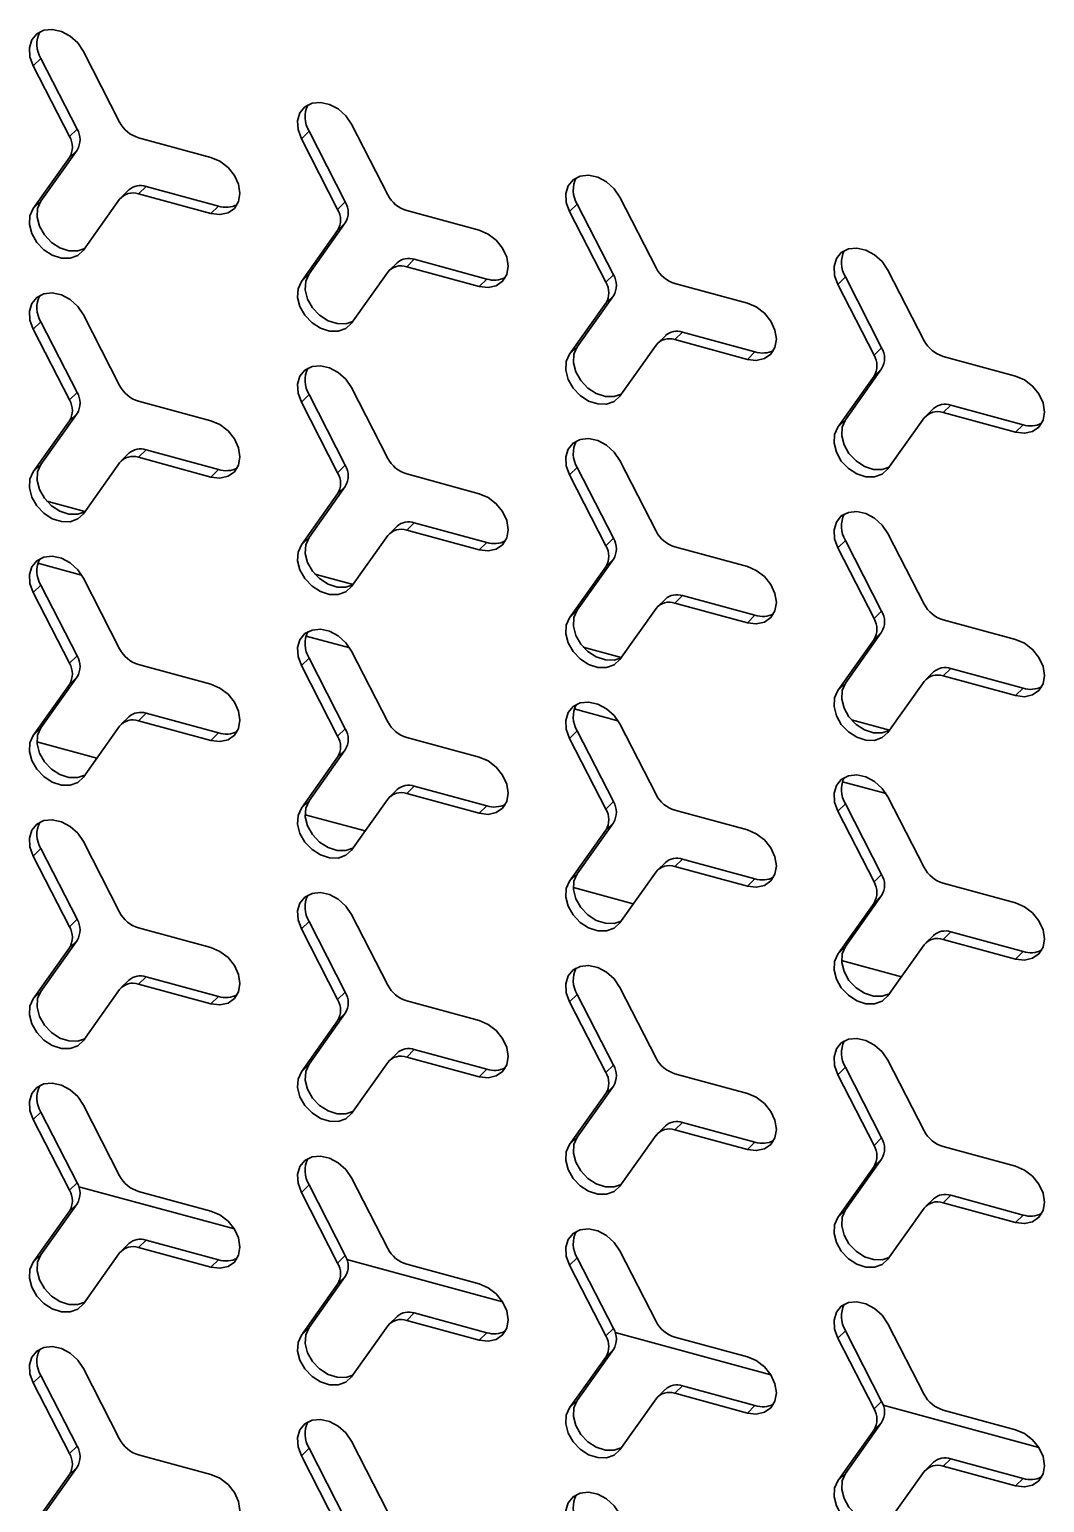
# Model space of a CAD drawing. Header units: millimetres. Extents: x 7903 to 12943, y 1512 to 5076.
# Drawn here: x 12306.6 to 12372.7, y 2885.7 to 2981.6 of the extents above; entities that cross this region are included whole.
import ezdxf

# ---------------------------------------------------------------- set-up
doc = ezdxf.new("R2010")
doc.units = ezdxf.units.MM

# ---------------------------------------------------------------- blocks, each defined once
blk = doc.blocks.new('工程图视图10')
at = {"color": 7, "linetype": 'Continuous', "lineweight": 35}
for p, q in [((-353.048, 183.127), (-350.689, 178.527)), ((-355.818, 182.673), (-356.316, 182.187)), ((-356.316, 182.187), (-353.957, 177.587)), ((-353.459, 178.072), (-355.818, 182.673)), ((-335.595, 178.384), (-333.237, 173.784)), ((-353.459, 178.072), (-353.957, 177.587)), ((-344.747, 176.226), (-349.464, 177.508)), ((-338.365, 177.929), (-338.863, 177.443)), ((-338.863, 177.443), (-336.505, 172.843)), ((-336.007, 173.329), (-338.365, 177.929)), ((-353.459, 176.701), (-355.818, 173.383)), ((-353.459, 176.701), (-353.957, 176.215)), ((-356.316, 172.897), (-353.957, 176.215)), ((-350.083, 174.11), (-350.581, 173.625)), ((-348.966, 174.337), (-349.464, 173.851)), ((-344.747, 172.569), (-349.464, 173.851)), ((-348.966, 174.337), (-344.249, 173.055)), ((-318.143, 173.641), (-315.784, 169.041)), ((-355.818, 173.383), (-356.316, 172.897)), ((-353.048, 170.18), (-350.689, 173.498)), ((-344.249, 173.055), (-344.747, 172.569)), ((-336.007, 173.329), (-336.505, 172.843)), ((-327.294, 171.483), (-332.011, 172.765)), ((-320.913, 173.186), (-321.411, 172.7)), ((-321.411, 172.7), (-319.052, 168.1)), ((-318.554, 168.586), (-320.913, 173.186)), ((-336.007, 171.958), (-338.365, 168.64)), ((-336.007, 171.958), (-336.505, 171.472)), ((-338.863, 168.154), (-336.505, 171.472)), ((-335.595, 165.437), (-333.237, 168.755)), ((-332.631, 169.367), (-333.129, 168.881)), ((-331.513, 169.594), (-332.011, 169.108)), ((-327.294, 167.826), (-332.011, 169.108)), ((-331.513, 169.594), (-326.796, 168.312)), ((-300.69, 168.897), (-298.332, 164.297)), ((-338.365, 168.64), (-338.863, 168.154)), ((-326.796, 168.312), (-327.294, 167.826)), ((-318.554, 168.586), (-319.052, 168.1)), ((-309.842, 166.74), (-314.559, 168.022)), ((-303.46, 168.443), (-303.958, 167.957)), ((-303.958, 167.957), (-301.6, 163.357)), ((-301.102, 163.843), (-303.46, 168.443)), ((-318.554, 167.215), (-320.913, 163.896)), ((-318.554, 167.215), (-319.052, 166.729)), ((-353.048, 165.984), (-350.689, 161.384)), ((-321.411, 163.411), (-319.052, 166.729)), ((-355.818, 165.529), (-356.316, 165.043)), ((-356.316, 165.043), (-353.957, 160.443)), ((-353.459, 160.929), (-355.818, 165.529)), ((-318.143, 160.694), (-315.784, 164.012)), ((-315.178, 164.624), (-315.676, 164.138)), ((-314.061, 164.85), (-314.559, 164.365)), ((-309.842, 163.083), (-314.559, 164.365)), ((-314.061, 164.85), (-309.344, 163.568)), ((-320.913, 163.896), (-321.411, 163.411)), ((-309.344, 163.568), (-309.842, 163.083)), ((-301.102, 163.843), (-301.6, 163.357)), ((-292.389, 161.997), (-297.106, 163.279)), ((-301.102, 162.471), (-303.46, 159.153)), ((-301.102, 162.471), (-301.6, 161.985)), ((-335.595, 161.241), (-333.237, 156.64)), ((-303.958, 158.667), (-301.6, 161.985)), ((-353.459, 160.929), (-353.957, 160.443)), ((-344.747, 159.083), (-349.464, 160.365)), ((-338.365, 160.786), (-338.863, 160.3)), ((-338.863, 160.3), (-336.505, 155.7)), ((-336.007, 156.186), (-338.365, 160.786)), ((-296.608, 160.107), (-297.106, 159.621)), ((-296.608, 160.107), (-291.891, 158.825)), ((-353.459, 159.558), (-355.818, 156.24)), ((-353.459, 159.558), (-353.957, 159.072)), ((-303.46, 159.153), (-303.958, 158.667)), ((-300.69, 155.951), (-298.332, 159.269)), ((-297.726, 159.881), (-298.224, 159.395)), ((-292.389, 158.339), (-297.106, 159.621)), ((-356.316, 155.754), (-353.957, 159.072)), ((-291.891, 158.825), (-292.389, 158.339)), ((-353.048, 153.037), (-350.689, 156.355)), ((-350.083, 156.967), (-350.581, 156.481)), ((-348.966, 157.194), (-349.464, 156.708)), ((-344.747, 155.426), (-349.464, 156.708)), ((-348.966, 157.194), (-344.249, 155.912)), ((-318.143, 156.497), (-315.784, 151.897)), ((-355.818, 156.24), (-356.316, 155.754)), ((-344.249, 155.912), (-344.747, 155.426)), ((-336.007, 156.186), (-336.505, 155.7)), ((-327.294, 154.34), (-332.011, 155.622)), ((-320.913, 156.043), (-321.411, 155.557)), ((-321.411, 155.557), (-319.052, 150.957)), ((-318.554, 151.443), (-320.913, 156.043)), ((-336.007, 154.814), (-338.365, 151.496)), ((-336.007, 154.814), (-336.505, 154.329)), ((-352.951, 153.173), (-355.43, 153.846)), ((-338.863, 151.01), (-336.505, 154.329)), ((-331.513, 152.45), (-332.011, 151.964)), ((-331.513, 152.45), (-326.796, 151.168)), ((-338.365, 151.496), (-338.863, 151.01)), ((-335.595, 148.294), (-333.237, 151.612)), ((-332.631, 152.224), (-333.129, 151.738)), ((-327.294, 150.682), (-332.011, 151.964)), ((-300.69, 151.754), (-298.332, 147.154)), ((-326.796, 151.168), (-327.294, 150.682)), ((-318.554, 151.443), (-319.052, 150.957)), ((-309.842, 149.597), (-314.559, 150.878)), ((-303.46, 151.3), (-303.958, 150.814)), ((-303.958, 150.814), (-301.6, 146.214)), ((-301.102, 146.699), (-303.46, 151.3)), ((-353.166, 149.048), (-356.008, 149.82)), ((-321.411, 146.267), (-319.052, 149.585)), ((-318.554, 150.071), (-320.913, 146.753)), ((-318.554, 150.071), (-319.052, 149.585)), ((-353.048, 148.84), (-350.689, 144.24)), ((-335.498, 148.43), (-337.977, 149.103)), ((-355.818, 148.386), (-356.316, 147.9)), ((-356.316, 147.9), (-353.957, 143.3)), ((-353.459, 143.786), (-355.818, 148.386)), ((-314.061, 147.707), (-314.559, 147.221)), ((-314.061, 147.707), (-309.344, 146.425)), ((-320.913, 146.753), (-321.411, 146.267)), ((-318.143, 143.55), (-315.784, 146.869)), ((-315.178, 147.481), (-315.676, 146.995)), ((-309.842, 145.939), (-314.559, 147.221)), ((-301.102, 146.699), (-301.6, 146.214)), ((-309.344, 146.425), (-309.842, 145.939)), ((-292.389, 144.853), (-297.106, 146.135)), ((-335.714, 144.305), (-338.555, 145.077)), ((-303.958, 141.524), (-301.6, 144.842)), ((-301.102, 145.328), (-303.46, 142.01)), ((-301.102, 145.328), (-301.6, 144.842)), ((-335.595, 144.097), (-333.237, 139.497)), ((-318.046, 143.686), (-320.525, 144.36)), ((-353.459, 143.786), (-353.957, 143.3)), ((-344.747, 141.94), (-349.464, 143.222)), ((-338.365, 143.643), (-338.863, 143.157)), ((-338.863, 143.157), (-336.505, 138.557)), ((-336.007, 139.043), (-338.365, 143.643)), ((-296.608, 142.964), (-297.106, 142.478)), ((-296.608, 142.964), (-291.891, 141.682)), ((-356.316, 138.61), (-353.957, 141.928)), ((-353.459, 142.414), (-355.818, 139.096)), ((-353.459, 142.414), (-353.957, 141.928)), ((-303.46, 142.01), (-303.958, 141.524)), ((-300.69, 138.807), (-298.332, 142.125)), ((-297.726, 142.737), (-298.224, 142.252)), ((-292.389, 141.196), (-297.106, 142.478)), ((-291.891, 141.682), (-292.389, 141.196)), ((-348.966, 140.05), (-349.464, 139.564)), ((-348.966, 140.05), (-344.249, 138.768)), ((-318.261, 139.562), (-321.103, 140.334)), ((-355.818, 139.096), (-356.316, 138.61)), ((-353.048, 135.894), (-350.689, 139.212)), ((-350.083, 139.824), (-350.581, 139.338)), ((-344.747, 138.282), (-349.464, 139.564)), ((-336.007, 139.043), (-336.505, 138.557)), ((-318.143, 139.354), (-315.784, 134.754)), ((-300.593, 138.943), (-303.072, 139.617)), ((-352.167, 137.133), (-356.07, 138.193)), ((-344.249, 138.768), (-344.747, 138.282)), ((-327.294, 137.196), (-332.011, 138.478)), ((-320.913, 138.899), (-321.411, 138.414)), ((-321.411, 138.414), (-319.052, 133.813)), ((-318.554, 134.299), (-320.913, 138.899)), ((-338.863, 133.867), (-336.505, 137.185)), ((-336.007, 137.671), (-338.365, 134.353)), ((-336.007, 137.671), (-336.505, 137.185)), ((-331.513, 135.307), (-332.011, 134.821)), ((-331.513, 135.307), (-326.796, 134.025)), ((-300.809, 134.818), (-303.65, 135.591)), ((-338.365, 134.353), (-338.863, 133.867)), ((-335.595, 131.15), (-333.237, 134.468)), ((-332.631, 135.081), (-333.129, 134.595)), ((-327.294, 133.539), (-332.011, 134.821)), ((-318.554, 134.299), (-319.052, 133.813)), ((-300.69, 134.611), (-298.332, 130.011)), ((-334.714, 132.389), (-338.617, 133.45)), ((-326.796, 134.025), (-327.294, 133.539)), ((-309.842, 132.453), (-314.559, 133.735)), ((-303.46, 134.156), (-303.958, 133.67)), ((-303.958, 133.67), (-301.6, 129.07)), ((-301.102, 129.556), (-303.46, 134.156)), ((-321.411, 129.124), (-319.052, 132.442)), ((-318.554, 132.928), (-320.913, 129.61)), ((-318.554, 132.928), (-319.052, 132.442)), ((-353.048, 131.697), (-350.689, 127.097)), ((-355.818, 131.242), (-356.316, 130.757)), ((-356.316, 130.757), (-353.957, 126.157)), ((-353.459, 126.642), (-355.818, 131.242)), ((-314.061, 130.564), (-314.559, 130.078)), ((-314.061, 130.564), (-309.344, 129.282)), ((-320.913, 129.61), (-321.411, 129.124)), ((-318.143, 126.407), (-315.784, 129.725)), ((-315.178, 130.337), (-315.676, 129.851)), ((-309.842, 128.796), (-314.559, 130.078)), ((-301.102, 129.556), (-301.6, 129.07)), ((-317.262, 127.646), (-321.165, 128.707)), ((-309.344, 129.282), (-309.842, 128.796)), ((-292.389, 127.71), (-297.106, 128.992)), ((-303.958, 124.381), (-301.6, 127.699)), ((-301.102, 128.185), (-303.46, 124.867)), ((-301.102, 128.185), (-301.6, 127.699)), ((-353.459, 126.642), (-353.957, 126.157)), ((-335.595, 126.954), (-333.237, 122.354)), ((-344.747, 124.796), (-349.464, 126.078)), ((-338.365, 126.499), (-338.863, 126.013)), ((-338.863, 126.013), (-336.505, 121.413)), ((-336.007, 121.899), (-338.365, 126.499)), ((-297.726, 125.594), (-298.224, 125.108)), ((-296.608, 125.821), (-297.106, 125.335)), ((-296.608, 125.821), (-291.891, 124.539)), ((-356.316, 121.467), (-353.957, 124.785)), ((-353.459, 125.271), (-355.818, 121.953)), ((-353.459, 125.271), (-353.957, 124.785)), ((-303.46, 124.867), (-303.958, 124.381)), ((-300.69, 121.664), (-298.332, 124.982)), ((-292.389, 124.053), (-297.106, 125.335)), ((-299.809, 122.903), (-303.712, 123.964)), ((-291.891, 124.539), (-292.389, 124.053)), ((-348.966, 122.907), (-349.464, 122.421)), ((-348.966, 122.907), (-344.249, 121.625)), ((-355.818, 121.953), (-356.316, 121.467)), ((-353.048, 118.75), (-350.689, 122.068)), ((-350.083, 122.68), (-350.581, 122.195)), ((-344.747, 121.139), (-349.464, 122.421)), ((-336.007, 121.899), (-336.505, 121.413)), ((-320.913, 121.756), (-321.411, 121.27)), ((-318.554, 117.156), (-320.913, 121.756)), ((-318.143, 122.211), (-315.784, 117.611)), ((-344.249, 121.625), (-344.747, 121.139)), ((-327.294, 120.053), (-332.011, 121.335)), ((-321.411, 121.27), (-319.052, 116.67)), ((-338.863, 116.724), (-336.505, 120.042)), ((-336.007, 120.528), (-338.365, 117.21)), ((-336.007, 120.528), (-336.505, 120.042)), ((-332.631, 117.937), (-333.129, 117.451)), ((-331.513, 118.164), (-332.011, 117.678)), ((-331.513, 118.164), (-326.796, 116.882)), ((-338.365, 117.21), (-338.863, 116.724)), ((-335.595, 114.007), (-333.237, 117.325)), ((-327.294, 116.396), (-332.011, 117.678)), ((-318.554, 117.156), (-319.052, 116.67)), ((-303.46, 117.013), (-303.958, 116.527)), ((-301.102, 112.413), (-303.46, 117.013)), ((-300.69, 117.467), (-298.332, 112.867)), ((-326.796, 116.882), (-327.294, 116.396)), ((-309.842, 115.31), (-314.559, 116.592)), ((-303.958, 116.527), (-301.6, 111.927)), ((-321.411, 111.981), (-319.052, 115.299)), ((-318.554, 115.785), (-320.913, 112.466)), ((-318.554, 115.785), (-319.052, 115.299)), ((-355.818, 114.099), (-356.316, 113.613)), ((-353.459, 109.499), (-355.818, 114.099)), ((-353.048, 114.554), (-350.689, 109.954)), ((-356.316, 113.613), (-353.957, 109.013)), ((-315.178, 113.194), (-315.676, 112.708)), ((-314.061, 113.42), (-314.559, 112.935)), ((-314.061, 113.42), (-309.344, 112.138)), ((-320.913, 112.466), (-321.411, 111.981)), ((-318.143, 109.264), (-315.784, 112.582)), ((-309.842, 111.653), (-314.559, 112.935)), ((-301.102, 112.413), (-301.6, 111.927)), ((-309.344, 112.138), (-309.842, 111.653)), ((-292.389, 110.567), (-297.106, 111.849)), ((-303.958, 107.237), (-301.6, 110.555)), ((-301.102, 111.041), (-303.46, 107.723)), ((-301.102, 111.041), (-301.6, 110.555)), ((-353.459, 109.499), (-353.957, 109.013)), ((-338.365, 109.356), (-338.863, 108.87)), ((-336.007, 104.756), (-338.365, 109.356)), ((-335.595, 109.81), (-333.237, 105.21)), ((-343.222, 106.487), (-353.35, 109.24)), ((-344.747, 107.653), (-349.464, 108.935)), ((-338.863, 108.87), (-336.505, 104.27)), ((-297.726, 108.451), (-298.224, 107.965)), ((-296.608, 108.677), (-297.106, 108.191)), ((-296.608, 108.677), (-291.891, 107.395)), ((-356.316, 104.324), (-353.957, 107.642)), ((-353.459, 108.128), (-355.818, 104.809)), ((-353.459, 108.128), (-353.957, 107.642)), ((-303.46, 107.723), (-303.958, 107.237)), ((-300.69, 104.521), (-298.332, 107.839)), ((-292.389, 106.909), (-297.106, 108.191)), ((-291.891, 107.395), (-292.389, 106.909)), ((-350.083, 105.537), (-350.581, 105.051)), ((-348.966, 105.763), (-349.464, 105.278)), ((-348.966, 105.763), (-344.249, 104.482)), ((-355.818, 104.809), (-356.316, 104.324)), ((-353.048, 101.607), (-350.689, 104.925)), ((-344.747, 103.996), (-349.464, 105.278)), ((-336.007, 104.756), (-336.505, 104.27)), ((-320.913, 104.613), (-321.411, 104.127)), ((-318.554, 100.013), (-320.913, 104.613)), ((-318.143, 105.067), (-315.784, 100.467)), ((-344.249, 104.482), (-344.747, 103.996)), ((-325.769, 101.744), (-335.898, 104.496)), ((-327.294, 102.91), (-332.011, 104.192)), ((-321.411, 104.127), (-319.052, 99.527)), ((-338.863, 99.58), (-336.505, 102.899)), ((-336.007, 103.384), (-338.365, 100.066)), ((-336.007, 103.384), (-336.505, 102.899)), ((-332.631, 100.794), (-333.129, 100.308)), ((-331.513, 101.02), (-332.011, 100.534)), ((-331.513, 101.02), (-326.796, 99.738)), ((-338.365, 100.066), (-338.863, 99.58)), ((-335.595, 96.864), (-333.237, 100.182)), ((-327.294, 99.252), (-332.011, 100.534)), ((-326.796, 99.738), (-327.294, 99.252)), ((-318.554, 100.013), (-319.052, 99.527)), ((-308.317, 97), (-318.445, 99.753)), ((-303.46, 99.869), (-303.958, 99.384)), ((-301.102, 95.269), (-303.46, 99.869)), ((-300.69, 100.324), (-298.332, 95.724)), ((-309.842, 98.166), (-314.559, 99.448)), ((-303.958, 99.384), (-301.6, 94.784)), ((-321.411, 94.837), (-319.052, 98.155)), ((-318.554, 98.641), (-320.913, 95.323)), ((-318.554, 98.641), (-319.052, 98.155)), ((-355.818, 96.956), (-356.316, 96.47)), ((-353.459, 92.356), (-355.818, 96.956)), ((-353.048, 97.41), (-350.689, 92.81)), ((-356.316, 96.47), (-353.957, 91.87)), ((-315.178, 96.051), (-315.676, 95.565)), ((-314.061, 96.277), (-314.559, 95.791)), ((-314.061, 96.277), (-309.344, 94.995)), ((-320.913, 95.323), (-321.411, 94.837)), ((-318.143, 92.12), (-315.784, 95.439)), ((-309.842, 94.509), (-314.559, 95.791)), ((-309.344, 94.995), (-309.842, 94.509)), ((-301.102, 95.269), (-301.6, 94.784)), ((-290.864, 92.257), (-300.993, 95.01)), ((-292.389, 93.423), (-297.106, 94.705)), ((-303.958, 90.094), (-301.6, 93.412)), ((-301.102, 93.898), (-303.46, 90.58)), ((-301.102, 93.898), (-301.6, 93.412)), ((-353.459, 92.356), (-353.957, 91.87)), ((-338.365, 92.213), (-338.863, 91.727)), ((-336.007, 87.613), (-338.365, 92.213)), ((-335.595, 92.667), (-333.237, 88.067)), ((-344.747, 90.51), (-349.464, 91.792)), ((-338.863, 91.727), (-336.505, 87.127)), ((-297.726, 91.307), (-298.224, 90.821)), ((-296.608, 91.534), (-297.106, 91.048)), ((-296.608, 91.534), (-291.891, 90.252)), ((-356.316, 87.18), (-353.957, 90.498)), ((-353.459, 90.984), (-355.818, 87.666)), ((-353.459, 90.984), (-353.957, 90.498)), ((-303.46, 90.58), (-303.958, 90.094)), ((-300.69, 87.377), (-298.332, 90.695)), ((-292.389, 89.766), (-297.106, 91.048)), ((-291.891, 90.252), (-292.389, 89.766))]:
    blk.add_line(p, q, dxfattribs=at)
at = {"color": 7, "linetype": 'Continuous', "lineweight": 35, "flags": 128}
for points in [[(-353.048, 183.127), (-353.419, 183.673), (-353.914, 184.119), (-354.484, 184.422), (-355.074, 184.552), (-355.625, 184.497), (-356.084, 184.262), (-356.405, 183.869), (-356.558, 183.358), (-356.527, 182.778), (-356.316, 182.187)], [(-335.595, 178.384), (-335.967, 178.929), (-336.462, 179.376), (-337.032, 179.679), (-337.621, 179.809), (-338.172, 179.754), (-338.631, 179.518), (-338.953, 179.126), (-339.105, 178.615), (-339.075, 178.035), (-338.863, 177.443)], [(-344.747, 172.569), (-344.164, 172.5), (-343.638, 172.617), (-343.22, 172.908), (-342.952, 173.345), (-342.86, 173.885), (-342.952, 174.475), (-343.22, 175.058), (-343.638, 175.576), (-344.164, 175.978), (-344.747, 176.226)], [(-318.143, 173.641), (-318.514, 174.186), (-319.009, 174.632), (-319.579, 174.935), (-320.169, 175.066), (-320.72, 175.01), (-321.179, 174.775), (-321.5, 174.383), (-321.653, 173.872), (-321.622, 173.292), (-321.411, 172.7)], [(-356.316, 172.897), (-356.527, 172.42), (-356.558, 171.857), (-356.405, 171.263), (-356.084, 170.696), (-355.625, 170.211), (-355.074, 169.857), (-354.484, 169.666), (-353.914, 169.66), (-353.419, 169.837), (-353.048, 170.18)], [(-352.964, 170.298), (-353.416, 170.145), (-353.987, 170.152), (-354.576, 170.342), (-355.127, 170.697), (-355.586, 171.182), (-355.907, 171.749), (-356.06, 172.343), (-356.029, 172.906), (-355.818, 173.383)], [(-327.294, 167.826), (-326.711, 167.757), (-326.185, 167.874), (-325.768, 168.165), (-325.5, 168.602), (-325.407, 169.142), (-325.5, 169.732), (-325.768, 170.314), (-326.185, 170.832), (-326.711, 171.235), (-327.294, 171.483)], [(-300.69, 168.897), (-301.062, 169.443), (-301.557, 169.889), (-302.127, 170.192), (-302.716, 170.322), (-303.267, 170.267), (-303.726, 170.032), (-304.048, 169.639), (-304.2, 169.128), (-304.17, 168.549), (-303.958, 167.957)], [(-338.863, 168.154), (-339.075, 167.677), (-339.105, 167.114), (-338.953, 166.52), (-338.631, 165.953), (-338.172, 165.468), (-337.621, 165.113), (-337.032, 164.923), (-336.462, 164.916), (-335.967, 165.093), (-335.595, 165.437)], [(-335.511, 165.555), (-335.964, 165.402), (-336.534, 165.409), (-337.124, 165.599), (-337.675, 165.954), (-338.133, 166.439), (-338.455, 167.006), (-338.608, 167.6), (-338.577, 168.163), (-338.365, 168.64)], [(-353.048, 165.984), (-353.419, 166.529), (-353.914, 166.975), (-354.484, 167.279), (-355.074, 167.409), (-355.625, 167.354), (-356.084, 167.118), (-356.405, 166.726), (-356.558, 166.215), (-356.527, 165.635), (-356.316, 165.043)], [(-309.842, 163.083), (-309.259, 163.014), (-308.733, 163.13), (-308.315, 163.422), (-308.047, 163.858), (-307.955, 164.398), (-308.047, 164.989), (-308.315, 165.571), (-308.733, 166.089), (-309.259, 166.492), (-309.842, 166.74)], [(-321.411, 163.411), (-321.622, 162.934), (-321.653, 162.371), (-321.5, 161.777), (-321.179, 161.21), (-320.72, 160.725), (-320.169, 160.37), (-319.579, 160.18), (-319.009, 160.173), (-318.514, 160.35), (-318.143, 160.694)], [(-318.059, 160.811), (-318.511, 160.659), (-319.082, 160.666), (-319.671, 160.856), (-320.222, 161.211), (-320.681, 161.696), (-321.002, 162.263), (-321.155, 162.857), (-321.124, 163.42), (-320.913, 163.896)], [(-335.595, 161.241), (-335.967, 161.786), (-336.462, 162.232), (-337.032, 162.535), (-337.621, 162.666), (-338.172, 162.61), (-338.631, 162.375), (-338.953, 161.983), (-339.105, 161.471), (-339.075, 160.892), (-338.863, 160.3)], [(-292.389, 158.339), (-291.806, 158.27), (-291.28, 158.387), (-290.863, 158.678), (-290.595, 159.115), (-290.502, 159.655), (-290.595, 160.245), (-290.863, 160.828), (-291.28, 161.346), (-291.806, 161.749), (-292.389, 161.997)], [(-300.606, 156.068), (-301.059, 155.916), (-301.629, 155.923), (-302.219, 156.113), (-302.77, 156.468), (-303.228, 156.952), (-303.55, 157.52), (-303.703, 158.114), (-303.672, 158.677), (-303.46, 159.153)], [(-344.747, 155.426), (-344.164, 155.357), (-343.638, 155.474), (-343.22, 155.765), (-342.952, 156.202), (-342.86, 156.742), (-342.952, 157.332), (-343.22, 157.914), (-343.638, 158.432), (-344.164, 158.835), (-344.747, 159.083)], [(-303.958, 158.667), (-304.17, 158.191), (-304.2, 157.628), (-304.048, 157.034), (-303.726, 156.466), (-303.267, 155.982), (-302.716, 155.627), (-302.127, 155.437), (-301.557, 155.43), (-301.062, 155.607), (-300.69, 155.951)], [(-318.143, 156.497), (-318.514, 157.043), (-319.009, 157.489), (-319.579, 157.792), (-320.169, 157.922), (-320.72, 157.867), (-321.179, 157.632), (-321.5, 157.239), (-321.653, 156.728), (-321.622, 156.148), (-321.411, 155.557)], [(-356.316, 155.754), (-356.527, 155.277), (-356.558, 154.714), (-356.405, 154.12), (-356.084, 153.553), (-355.625, 153.068), (-355.074, 152.713), (-354.484, 152.523), (-353.914, 152.516), (-353.419, 152.693), (-353.048, 153.037)], [(-352.964, 153.155), (-353.416, 153.002), (-353.987, 153.009), (-354.576, 153.199), (-355.127, 153.554), (-355.586, 154.039), (-355.907, 154.606), (-356.06, 155.2), (-356.029, 155.763), (-355.818, 156.24)], [(-327.294, 150.682), (-326.711, 150.614), (-326.185, 150.73), (-325.768, 151.021), (-325.5, 151.458), (-325.407, 151.998), (-325.5, 152.588), (-325.768, 153.171), (-326.185, 153.689), (-326.711, 154.092), (-327.294, 154.34)], [(-300.69, 151.754), (-301.062, 152.3), (-301.557, 152.746), (-302.127, 153.049), (-302.716, 153.179), (-303.267, 153.124), (-303.726, 152.889), (-304.048, 152.496), (-304.2, 151.985), (-304.17, 151.405), (-303.958, 150.814)], [(-335.511, 148.411), (-335.964, 148.259), (-336.534, 148.266), (-337.124, 148.456), (-337.675, 148.811), (-338.133, 149.295), (-338.455, 149.863), (-338.608, 150.457), (-338.577, 151.02), (-338.365, 151.496)], [(-338.863, 151.01), (-339.075, 150.534), (-339.105, 149.971), (-338.953, 149.377), (-338.631, 148.81), (-338.172, 148.325), (-337.621, 147.97), (-337.032, 147.78), (-336.462, 147.773), (-335.967, 147.95), (-335.595, 148.294)], [(-353.048, 148.84), (-353.419, 149.386), (-353.914, 149.832), (-354.484, 150.135), (-355.074, 150.265), (-355.625, 150.21), (-356.084, 149.975), (-356.405, 149.582), (-356.558, 149.071), (-356.527, 148.492), (-356.316, 147.9)], [(-309.842, 145.939), (-309.259, 145.87), (-308.733, 145.987), (-308.315, 146.278), (-308.047, 146.715), (-307.955, 147.255), (-308.047, 147.845), (-308.315, 148.428), (-308.733, 148.946), (-309.259, 149.349), (-309.842, 149.597)], [(-318.059, 143.668), (-318.511, 143.516), (-319.082, 143.522), (-319.671, 143.713), (-320.222, 144.067), (-320.681, 144.552), (-321.002, 145.119), (-321.155, 145.714), (-321.124, 146.276), (-320.913, 146.753)], [(-321.411, 146.267), (-321.622, 145.791), (-321.653, 145.228), (-321.5, 144.634), (-321.179, 144.066), (-320.72, 143.582), (-320.169, 143.227), (-319.579, 143.037), (-319.009, 143.03), (-318.514, 143.207), (-318.143, 143.55)], [(-335.595, 144.097), (-335.967, 144.643), (-336.462, 145.089), (-337.032, 145.392), (-337.621, 145.522), (-338.172, 145.467), (-338.631, 145.232), (-338.953, 144.839), (-339.105, 144.328), (-339.075, 143.748), (-338.863, 143.157)], [(-292.389, 141.196), (-291.806, 141.127), (-291.28, 141.244), (-290.863, 141.535), (-290.595, 141.972), (-290.502, 142.512), (-290.595, 143.102), (-290.863, 143.685), (-291.28, 144.203), (-291.806, 144.605), (-292.389, 144.853)], [(-344.747, 138.282), (-344.164, 138.213), (-343.638, 138.33), (-343.22, 138.621), (-342.952, 139.058), (-342.86, 139.598), (-342.952, 140.188), (-343.22, 140.771), (-343.638, 141.289), (-344.164, 141.692), (-344.747, 141.94)], [(-300.606, 138.925), (-301.059, 138.772), (-301.629, 138.779), (-302.219, 138.969), (-302.77, 139.324), (-303.228, 139.809), (-303.55, 140.376), (-303.703, 140.97), (-303.672, 141.533), (-303.46, 142.01)], [(-303.958, 141.524), (-304.17, 141.047), (-304.2, 140.484), (-304.048, 139.89), (-303.726, 139.323), (-303.267, 138.838), (-302.716, 138.484), (-302.127, 138.293), (-301.557, 138.287), (-301.062, 138.464), (-300.69, 138.807)], [(-318.143, 139.354), (-318.514, 139.9), (-319.009, 140.346), (-319.579, 140.649), (-320.169, 140.779), (-320.72, 140.724), (-321.179, 140.488), (-321.5, 140.096), (-321.653, 139.585), (-321.622, 139.005), (-321.411, 138.414)], [(-352.964, 136.011), (-353.416, 135.859), (-353.987, 135.866), (-354.576, 136.056), (-355.127, 136.411), (-355.586, 136.895), (-355.907, 137.462), (-356.06, 138.057), (-356.029, 138.62), (-355.818, 139.096)], [(-356.316, 138.61), (-356.527, 138.134), (-356.558, 137.571), (-356.405, 136.977), (-356.084, 136.409), (-355.625, 135.925), (-355.074, 135.57), (-354.484, 135.38), (-353.914, 135.373), (-353.419, 135.55), (-353.048, 135.894)], [(-327.294, 133.539), (-326.711, 133.47), (-326.185, 133.587), (-325.768, 133.878), (-325.5, 134.315), (-325.407, 134.855), (-325.5, 135.445), (-325.768, 136.028), (-326.185, 136.546), (-326.711, 136.948), (-327.294, 137.196)], [(-300.69, 134.611), (-301.062, 135.156), (-301.557, 135.602), (-302.127, 135.906), (-302.716, 136.036), (-303.267, 135.981), (-303.726, 135.745), (-304.048, 135.353), (-304.2, 134.842), (-304.17, 134.262), (-303.958, 133.67)], [(-335.511, 131.268), (-335.964, 131.115), (-336.534, 131.122), (-337.124, 131.313), (-337.675, 131.667), (-338.133, 132.152), (-338.455, 132.719), (-338.608, 133.313), (-338.577, 133.876), (-338.365, 134.353)], [(-338.863, 133.867), (-339.075, 133.39), (-339.105, 132.828), (-338.953, 132.233), (-338.631, 131.666), (-338.172, 131.181), (-337.621, 130.827), (-337.032, 130.636), (-336.462, 130.63), (-335.967, 130.807), (-335.595, 131.15)], [(-353.048, 131.697), (-353.419, 132.243), (-353.914, 132.689), (-354.484, 132.992), (-355.074, 133.122), (-355.625, 133.067), (-356.084, 132.831), (-356.405, 132.439), (-356.558, 131.928), (-356.527, 131.348), (-356.316, 130.757)], [(-309.842, 128.796), (-309.259, 128.727), (-308.733, 128.844), (-308.315, 129.135), (-308.047, 129.572), (-307.955, 130.112), (-308.047, 130.702), (-308.315, 131.285), (-308.733, 131.803), (-309.259, 132.205), (-309.842, 132.453)], [(-318.059, 126.525), (-318.511, 126.372), (-319.082, 126.379), (-319.671, 126.569), (-320.222, 126.924), (-320.681, 127.409), (-321.002, 127.976), (-321.155, 128.57), (-321.124, 129.133), (-320.913, 129.61)], [(-321.411, 129.124), (-321.622, 128.647), (-321.653, 128.084), (-321.5, 127.49), (-321.179, 126.923), (-320.72, 126.438), (-320.169, 126.083), (-319.579, 125.893), (-319.009, 125.886), (-318.514, 126.063), (-318.143, 126.407)], [(-335.595, 126.954), (-335.967, 127.499), (-336.462, 127.946), (-337.032, 128.249), (-337.621, 128.379), (-338.172, 128.324), (-338.631, 128.088), (-338.953, 127.696), (-339.105, 127.185), (-339.075, 126.605), (-338.863, 126.013)], [(-292.389, 124.053), (-291.806, 123.984), (-291.28, 124.101), (-290.863, 124.392), (-290.595, 124.829), (-290.502, 125.369), (-290.595, 125.959), (-290.863, 126.541), (-291.28, 127.059), (-291.806, 127.462), (-292.389, 127.71)], [(-344.747, 121.139), (-344.164, 121.07), (-343.638, 121.187), (-343.22, 121.478), (-342.952, 121.915), (-342.86, 122.455), (-342.952, 123.045), (-343.22, 123.628), (-343.638, 124.146), (-344.164, 124.548), (-344.747, 124.796)], [(-300.606, 121.782), (-301.059, 121.629), (-301.629, 121.636), (-302.219, 121.826), (-302.77, 122.181), (-303.228, 122.666), (-303.55, 123.233), (-303.703, 123.827), (-303.672, 124.39), (-303.46, 124.867)], [(-303.958, 124.381), (-304.17, 123.904), (-304.2, 123.341), (-304.048, 122.747), (-303.726, 122.18), (-303.267, 121.695), (-302.716, 121.34), (-302.127, 121.15), (-301.557, 121.143), (-301.062, 121.32), (-300.69, 121.664)], [(-318.143, 122.211), (-318.514, 122.756), (-319.009, 123.202), (-319.579, 123.505), (-320.169, 123.636), (-320.72, 123.58), (-321.179, 123.345), (-321.5, 122.953), (-321.653, 122.442), (-321.622, 121.862), (-321.411, 121.27)], [(-352.964, 118.868), (-353.416, 118.715), (-353.987, 118.722), (-354.576, 118.912), (-355.127, 119.267), (-355.586, 119.752), (-355.907, 120.319), (-356.06, 120.913), (-356.029, 121.476), (-355.818, 121.953)], [(-356.316, 121.467), (-356.527, 120.99), (-356.558, 120.427), (-356.405, 119.833), (-356.084, 119.266), (-355.625, 118.781), (-355.074, 118.427), (-354.484, 118.236), (-353.914, 118.229), (-353.419, 118.407), (-353.048, 118.75)], [(-327.294, 116.396), (-326.711, 116.327), (-326.185, 116.444), (-325.768, 116.735), (-325.5, 117.172), (-325.407, 117.712), (-325.5, 118.302), (-325.768, 118.884), (-326.185, 119.402), (-326.711, 119.805), (-327.294, 120.053)], [(-300.69, 117.467), (-301.062, 118.013), (-301.557, 118.459), (-302.127, 118.762), (-302.716, 118.892), (-303.267, 118.837), (-303.726, 118.602), (-304.048, 118.209), (-304.2, 117.698), (-304.17, 117.119), (-303.958, 116.527)], [(-335.511, 114.125), (-335.964, 113.972), (-336.534, 113.979), (-337.124, 114.169), (-337.675, 114.524), (-338.133, 115.009), (-338.455, 115.576), (-338.608, 116.17), (-338.577, 116.733), (-338.365, 117.21)], [(-338.863, 116.724), (-339.075, 116.247), (-339.105, 115.684), (-338.953, 115.09), (-338.631, 114.523), (-338.172, 114.038), (-337.621, 113.683), (-337.032, 113.493), (-336.462, 113.486), (-335.967, 113.663), (-335.595, 114.007)], [(-353.048, 114.554), (-353.419, 115.099), (-353.914, 115.545), (-354.484, 115.848), (-355.074, 115.979), (-355.625, 115.924), (-356.084, 115.688), (-356.405, 115.296), (-356.558, 114.785), (-356.527, 114.205), (-356.316, 113.613)], [(-309.842, 111.653), (-309.259, 111.584), (-308.733, 111.7), (-308.315, 111.992), (-308.047, 112.428), (-307.955, 112.968), (-308.047, 113.559), (-308.315, 114.141), (-308.733, 114.659), (-309.259, 115.062), (-309.842, 115.31)], [(-318.059, 109.381), (-318.511, 109.229), (-319.082, 109.236), (-319.671, 109.426), (-320.222, 109.781), (-320.681, 110.265), (-321.002, 110.833), (-321.155, 111.427), (-321.124, 111.99), (-320.913, 112.466)], [(-335.595, 109.81), (-335.967, 110.356), (-336.462, 110.802), (-337.032, 111.105), (-337.621, 111.236), (-338.172, 111.18), (-338.631, 110.945), (-338.953, 110.552), (-339.105, 110.041), (-339.075, 109.462), (-338.863, 108.87)], [(-321.411, 111.981), (-321.622, 111.504), (-321.653, 110.941), (-321.5, 110.347), (-321.179, 109.78), (-320.72, 109.295), (-320.169, 108.94), (-319.579, 108.75), (-319.009, 108.743), (-318.514, 108.92), (-318.143, 109.264)], [(-292.389, 106.909), (-291.806, 106.84), (-291.28, 106.957), (-290.863, 107.248), (-290.595, 107.685), (-290.502, 108.225), (-290.595, 108.815), (-290.863, 109.398), (-291.28, 109.916), (-291.806, 110.319), (-292.389, 110.567)], [(-344.747, 103.996), (-344.164, 103.927), (-343.638, 104.043), (-343.22, 104.335), (-342.952, 104.772), (-342.86, 105.312), (-342.952, 105.902), (-343.22, 106.484), (-343.638, 107.002), (-344.164, 107.405), (-344.747, 107.653)], [(-300.606, 104.638), (-301.059, 104.486), (-301.629, 104.493), (-302.219, 104.683), (-302.77, 105.038), (-303.228, 105.522), (-303.55, 106.089), (-303.703, 106.684), (-303.672, 107.247), (-303.46, 107.723)], [(-318.143, 105.067), (-318.514, 105.613), (-319.009, 106.059), (-319.579, 106.362), (-320.169, 106.492), (-320.72, 106.437), (-321.179, 106.202), (-321.5, 105.809), (-321.653, 105.298), (-321.622, 104.718), (-321.411, 104.127)], [(-303.958, 107.237), (-304.17, 106.761), (-304.2, 106.198), (-304.048, 105.604), (-303.726, 105.036), (-303.267, 104.552), (-302.716, 104.197), (-302.127, 104.007), (-301.557, 104), (-301.062, 104.177), (-300.69, 104.521)], [(-352.964, 101.725), (-353.416, 101.572), (-353.987, 101.579), (-354.576, 101.769), (-355.127, 102.124), (-355.586, 102.609), (-355.907, 103.176), (-356.06, 103.77), (-356.029, 104.333), (-355.818, 104.809)], [(-356.316, 104.324), (-356.527, 103.847), (-356.558, 103.284), (-356.405, 102.69), (-356.084, 102.123), (-355.625, 101.638), (-355.074, 101.283), (-354.484, 101.093), (-353.914, 101.086), (-353.419, 101.263), (-353.048, 101.607)], [(-327.294, 99.252), (-326.711, 99.183), (-326.185, 99.3), (-325.768, 99.591), (-325.5, 100.028), (-325.407, 100.568), (-325.5, 101.158), (-325.768, 101.741), (-326.185, 102.259), (-326.711, 102.662), (-327.294, 102.91)], [(-300.69, 100.324), (-301.062, 100.87), (-301.557, 101.316), (-302.127, 101.619), (-302.716, 101.749), (-303.267, 101.694), (-303.726, 101.458), (-304.048, 101.066), (-304.2, 100.555), (-304.17, 99.975), (-303.958, 99.384)], [(-335.511, 96.981), (-335.964, 96.829), (-336.534, 96.836), (-337.124, 97.026), (-337.675, 97.381), (-338.133, 97.865), (-338.455, 98.433), (-338.608, 99.027), (-338.577, 99.59), (-338.365, 100.066)], [(-353.048, 97.41), (-353.419, 97.956), (-353.914, 98.402), (-354.484, 98.705), (-355.074, 98.835), (-355.625, 98.78), (-356.084, 98.545), (-356.405, 98.152), (-356.558, 97.641), (-356.527, 97.062), (-356.316, 96.47)], [(-338.863, 99.58), (-339.075, 99.104), (-339.105, 98.541), (-338.953, 97.947), (-338.631, 97.379), (-338.172, 96.895), (-337.621, 96.54), (-337.032, 96.35), (-336.462, 96.343), (-335.967, 96.52), (-335.595, 96.864)], [(-309.842, 94.509), (-309.259, 94.44), (-308.733, 94.557), (-308.315, 94.848), (-308.047, 95.285), (-307.955, 95.825), (-308.047, 96.415), (-308.315, 96.998), (-308.733, 97.516), (-309.259, 97.919), (-309.842, 98.166)], [(-318.059, 92.238), (-318.511, 92.086), (-319.082, 92.092), (-319.671, 92.283), (-320.222, 92.637), (-320.681, 93.122), (-321.002, 93.689), (-321.155, 94.283), (-321.124, 94.846), (-320.913, 95.323)], [(-335.595, 92.667), (-335.967, 93.213), (-336.462, 93.659), (-337.032, 93.962), (-337.621, 94.092), (-338.172, 94.037), (-338.631, 93.802), (-338.953, 93.409), (-339.105, 92.898), (-339.075, 92.318), (-338.863, 91.727)], [(-321.411, 94.837), (-321.622, 94.361), (-321.653, 93.798), (-321.5, 93.203), (-321.179, 92.636), (-320.72, 92.152), (-320.169, 91.797), (-319.579, 91.607), (-319.009, 91.6), (-318.514, 91.777), (-318.143, 92.12)], [(-292.389, 89.766), (-291.806, 89.697), (-291.28, 89.814), (-290.863, 90.105), (-290.595, 90.542), (-290.502, 91.082), (-290.595, 91.672), (-290.863, 92.255), (-291.28, 92.773), (-291.806, 93.175), (-292.389, 93.423)], [(-344.747, 86.852), (-344.164, 86.783), (-343.638, 86.9), (-343.22, 87.191), (-342.952, 87.628), (-342.86, 88.168), (-342.952, 88.758), (-343.22, 89.341), (-343.638, 89.859), (-344.164, 90.262), (-344.747, 90.51)], [(-300.606, 87.495), (-301.059, 87.342), (-301.629, 87.349), (-302.219, 87.539), (-302.77, 87.894), (-303.228, 88.379), (-303.55, 88.946), (-303.703, 89.54), (-303.672, 90.103), (-303.46, 90.58)], [(-318.143, 87.924), (-318.514, 88.47), (-319.009, 88.916), (-319.579, 89.219), (-320.169, 89.349), (-320.72, 89.294), (-321.179, 89.058), (-321.5, 88.666), (-321.653, 88.155), (-321.622, 87.575), (-321.411, 86.983)], [(-303.958, 90.094), (-304.17, 89.617), (-304.2, 89.054), (-304.048, 88.46), (-303.726, 87.893), (-303.267, 87.408), (-302.716, 87.054), (-302.127, 86.863), (-301.557, 86.856), (-301.062, 87.034), (-300.69, 87.377)]]:
    blk.add_lwpolyline(points, dxfattribs=at)
at = {"color": 7, "linetype": 'Continuous', "lineweight": 35}
for centre, radius, start, end in [((-354.309, 183.595), 1.768, 153.23992, 211.43539), ((-336.857, 178.851), 1.768, 153.23992, 211.43539), ((-348.891, 179.443), 2.018, 207.00486, 253.51897), ((-355.098, 176.901), 1.331, 328.98417, 31.01583), ((-354.6, 177.387), 1.331, 328.98417, 31.01583), ((-319.404, 174.108), 1.768, 153.23992, 211.43539), ((-349.828, 172.813), 1.1, 70.6463, 141.46346), ((-349.331, 173.27), 1.128, 71.08544, 131.82459), ((-331.439, 174.7), 2.018, 207.00486, 253.51897), ((-343.761, 174.571), 1.593, 252.16324, 296.81687), ((-337.645, 172.158), 1.331, 328.98417, 31.01583), ((-337.147, 172.644), 1.331, 328.98417, 31.01583), ((-301.952, 169.365), 1.768, 153.23992, 211.43539), ((-332.376, 168.07), 1.1, 70.6463, 141.46346), ((-331.879, 168.527), 1.128, 71.08544, 131.82459), ((-313.986, 169.957), 2.018, 207.00486, 253.51897), ((-326.309, 169.828), 1.593, 252.16324, 296.81687), ((-320.193, 167.414), 1.331, 328.98417, 31.01583), ((-319.695, 167.9), 1.331, 328.98417, 31.01583), ((-354.309, 166.451), 1.768, 153.23992, 211.43539), ((-314.426, 163.784), 1.128, 71.08544, 131.82459), ((-314.923, 163.326), 1.1, 70.6463, 141.46346), ((-296.534, 165.214), 2.018, 207.00486, 253.51897), ((-308.856, 165.085), 1.593, 252.16324, 296.81687), ((-302.74, 162.671), 1.331, 328.98417, 31.01583), ((-302.242, 163.157), 1.331, 328.98417, 31.01583), ((-336.857, 161.708), 1.768, 153.23992, 211.43539), ((-348.891, 162.3), 2.018, 207.00486, 253.51897), ((-355.098, 159.757), 1.331, 328.98417, 31.01583), ((-354.6, 160.243), 1.331, 328.98417, 31.01583), ((-296.974, 159.04), 1.128, 71.08544, 131.82459), ((-297.471, 158.583), 1.1, 70.6463, 141.46346), ((-291.404, 160.341), 1.593, 252.16324, 296.81687), ((-349.331, 156.127), 1.128, 71.08544, 131.82459), ((-319.404, 156.965), 1.768, 153.23992, 211.43539), ((-349.828, 155.669), 1.1, 70.6463, 141.46346), ((-331.439, 157.557), 2.018, 207.00486, 253.51897), ((-343.761, 157.428), 1.593, 252.16324, 296.81687), ((-337.645, 155.014), 1.331, 328.98417, 31.01583), ((-337.147, 155.5), 1.331, 328.98417, 31.01583), ((-331.879, 151.383), 1.128, 71.08544, 131.82459), ((-301.952, 152.222), 1.768, 153.23992, 211.43539), ((-332.376, 150.926), 1.1, 70.6463, 141.46346), ((-313.986, 152.814), 2.018, 207.00486, 253.51897), ((-326.309, 152.684), 1.593, 252.16324, 296.81687), ((-320.193, 150.271), 1.331, 328.98417, 31.01583), ((-319.695, 150.757), 1.331, 328.98417, 31.01583), ((-354.309, 149.308), 1.768, 153.23992, 211.43539), ((-314.426, 146.64), 1.128, 71.08544, 131.82459), ((-314.923, 146.183), 1.1, 70.6463, 141.46346), ((-302.242, 146.014), 1.331, 328.98417, 31.01583), ((-296.534, 148.07), 2.018, 207.00486, 253.51897), ((-308.856, 147.941), 1.593, 252.16324, 296.81687), ((-302.74, 145.528), 1.331, 328.98417, 31.01583), ((-336.857, 144.565), 1.768, 153.23992, 211.43539), ((-348.891, 145.157), 2.018, 207.00486, 253.51897), ((-355.098, 142.614), 1.331, 328.98417, 31.01583), ((-354.6, 143.1), 1.331, 328.98417, 31.01583), ((-296.974, 141.897), 1.128, 71.08544, 131.82459), ((-297.471, 141.44), 1.1, 70.6463, 141.46346), ((-291.404, 143.198), 1.593, 252.16324, 296.81687), ((-349.331, 138.983), 1.128, 71.08544, 131.82459), ((-319.404, 139.822), 1.768, 153.23992, 211.43539), ((-349.828, 138.526), 1.1, 70.6463, 141.46346), ((-337.147, 138.357), 1.331, 328.98417, 31.01583), ((-331.439, 140.413), 2.018, 207.00486, 253.51897), ((-343.761, 140.284), 1.593, 252.16324, 296.81687), ((-337.645, 137.871), 1.331, 328.98417, 31.01583), ((-331.879, 134.24), 1.128, 71.08544, 131.82459), ((-301.952, 135.078), 1.768, 153.23992, 211.43539), ((-332.376, 133.783), 1.1, 70.6463, 141.46346), ((-319.695, 133.614), 1.331, 328.98417, 31.01583), ((-313.986, 135.67), 2.018, 207.00486, 253.51897), ((-326.309, 135.541), 1.593, 252.16324, 296.81687), ((-320.193, 133.128), 1.331, 328.98417, 31.01583), ((-354.309, 132.165), 1.768, 153.23992, 211.43539), ((-314.426, 129.497), 1.128, 71.08544, 131.82459), ((-314.923, 129.04), 1.1, 70.6463, 141.46346), ((-302.242, 128.87), 1.331, 328.98417, 31.01583), ((-296.534, 130.927), 2.018, 207.00486, 253.51897), ((-308.856, 130.798), 1.593, 252.16324, 296.81687), ((-302.74, 128.384), 1.331, 328.98417, 31.01583), ((-336.857, 127.421), 1.768, 153.23992, 211.43539), ((-354.6, 125.957), 1.331, 328.98417, 31.01583), ((-348.891, 128.013), 2.018, 207.00486, 253.51897), ((-355.098, 125.471), 1.331, 328.98417, 31.01583), ((-296.974, 124.754), 1.128, 71.08544, 131.82459), ((-297.471, 124.296), 1.1, 70.6463, 141.46346), ((-291.404, 126.055), 1.593, 252.16324, 296.81687), ((-349.331, 121.84), 1.128, 71.08544, 131.82459), ((-319.404, 122.678), 1.768, 153.23992, 211.43539), ((-349.828, 121.383), 1.1, 70.6463, 141.46346), ((-337.147, 121.213), 1.331, 328.98417, 31.01583), ((-331.439, 123.27), 2.018, 207.00486, 253.51897), ((-343.761, 123.141), 1.593, 252.16324, 296.81687), ((-337.645, 120.728), 1.331, 328.98417, 31.01583), ((-331.879, 117.097), 1.128, 71.08544, 131.82459), ((-301.952, 117.935), 1.768, 153.23992, 211.43539), ((-332.376, 116.639), 1.1, 70.6463, 141.46346), ((-326.309, 118.398), 1.593, 252.16324, 296.81687), ((-319.695, 116.47), 1.331, 328.98417, 31.01583), ((-313.986, 118.527), 2.018, 207.00486, 253.51897), ((-320.193, 115.984), 1.331, 328.98417, 31.01583), ((-354.309, 115.021), 1.768, 153.23992, 211.43539), ((-314.426, 112.354), 1.128, 71.08544, 131.82459), ((-314.923, 111.896), 1.1, 70.6463, 141.46346), ((-308.856, 113.655), 1.593, 252.16324, 296.81687), ((-302.242, 111.727), 1.331, 328.98417, 31.01583), ((-296.534, 113.784), 2.018, 207.00486, 253.51897), ((-302.74, 111.241), 1.331, 328.98417, 31.01583), ((-336.857, 110.278), 1.768, 153.23992, 211.43539), ((-354.6, 108.813), 1.331, 328.98417, 31.01583), ((-348.891, 110.87), 2.018, 207.00486, 253.51897), ((-355.098, 108.327), 1.331, 328.98417, 31.01583), ((-296.974, 107.61), 1.128, 71.08544, 131.82459), ((-297.471, 107.153), 1.1, 70.6463, 141.46346), ((-291.404, 108.911), 1.593, 252.16324, 296.81687), ((-349.331, 104.697), 1.128, 71.08544, 131.82459), ((-319.404, 105.535), 1.768, 153.23992, 211.43539), ((-349.828, 104.239), 1.1, 70.6463, 141.46346), ((-343.761, 105.998), 1.593, 252.16324, 296.81687), ((-337.147, 104.07), 1.331, 328.98417, 31.01583), ((-331.439, 106.127), 2.018, 207.00486, 253.51897), ((-337.645, 103.584), 1.331, 328.98417, 31.01583), ((-331.879, 99.953), 1.128, 71.08544, 131.82459), ((-301.952, 100.792), 1.768, 153.23992, 211.43539), ((-332.376, 99.496), 1.1, 70.6463, 141.46346), ((-326.309, 101.254), 1.593, 252.16324, 296.81687), ((-319.695, 99.327), 1.331, 328.98417, 31.01583), ((-313.986, 101.384), 2.018, 207.00486, 253.51897), ((-320.193, 98.841), 1.331, 328.98417, 31.01583), ((-354.309, 97.878), 1.768, 153.23992, 211.43539), ((-314.426, 95.21), 1.128, 71.08544, 131.82459), ((-314.923, 94.753), 1.1, 70.6463, 141.46346), ((-308.856, 96.511), 1.593, 252.16324, 296.81687), ((-302.242, 94.584), 1.331, 328.98417, 31.01583), ((-296.534, 96.64), 2.018, 207.00486, 253.51897), ((-302.74, 94.098), 1.331, 328.98417, 31.01583), ((-336.857, 93.135), 1.768, 153.23992, 211.43539), ((-354.6, 91.67), 1.331, 328.98417, 31.01583), ((-348.891, 93.727), 2.018, 207.00486, 253.51897), ((-355.098, 91.184), 1.331, 328.98417, 31.01583), ((-297.471, 90.01), 1.1, 70.6463, 141.46346), ((-296.974, 90.467), 1.128, 71.08544, 131.82459), ((-291.404, 91.768), 1.593, 252.16324, 296.81687), ((-319.404, 88.391), 1.768, 153.23992, 211.43539)]:
    blk.add_arc(centre, radius, start, end, dxfattribs=at)

msp = doc.modelspace()

# ---------------------------------------------------------------- block references
at = {"color": 7, "linetype": 'Continuous', "lineweight": 35}
msp.add_blockref('工程图视图10', (12663.19368, 2797.0249), dxfattribs=at)

doc.saveas('drawing.dxf')
